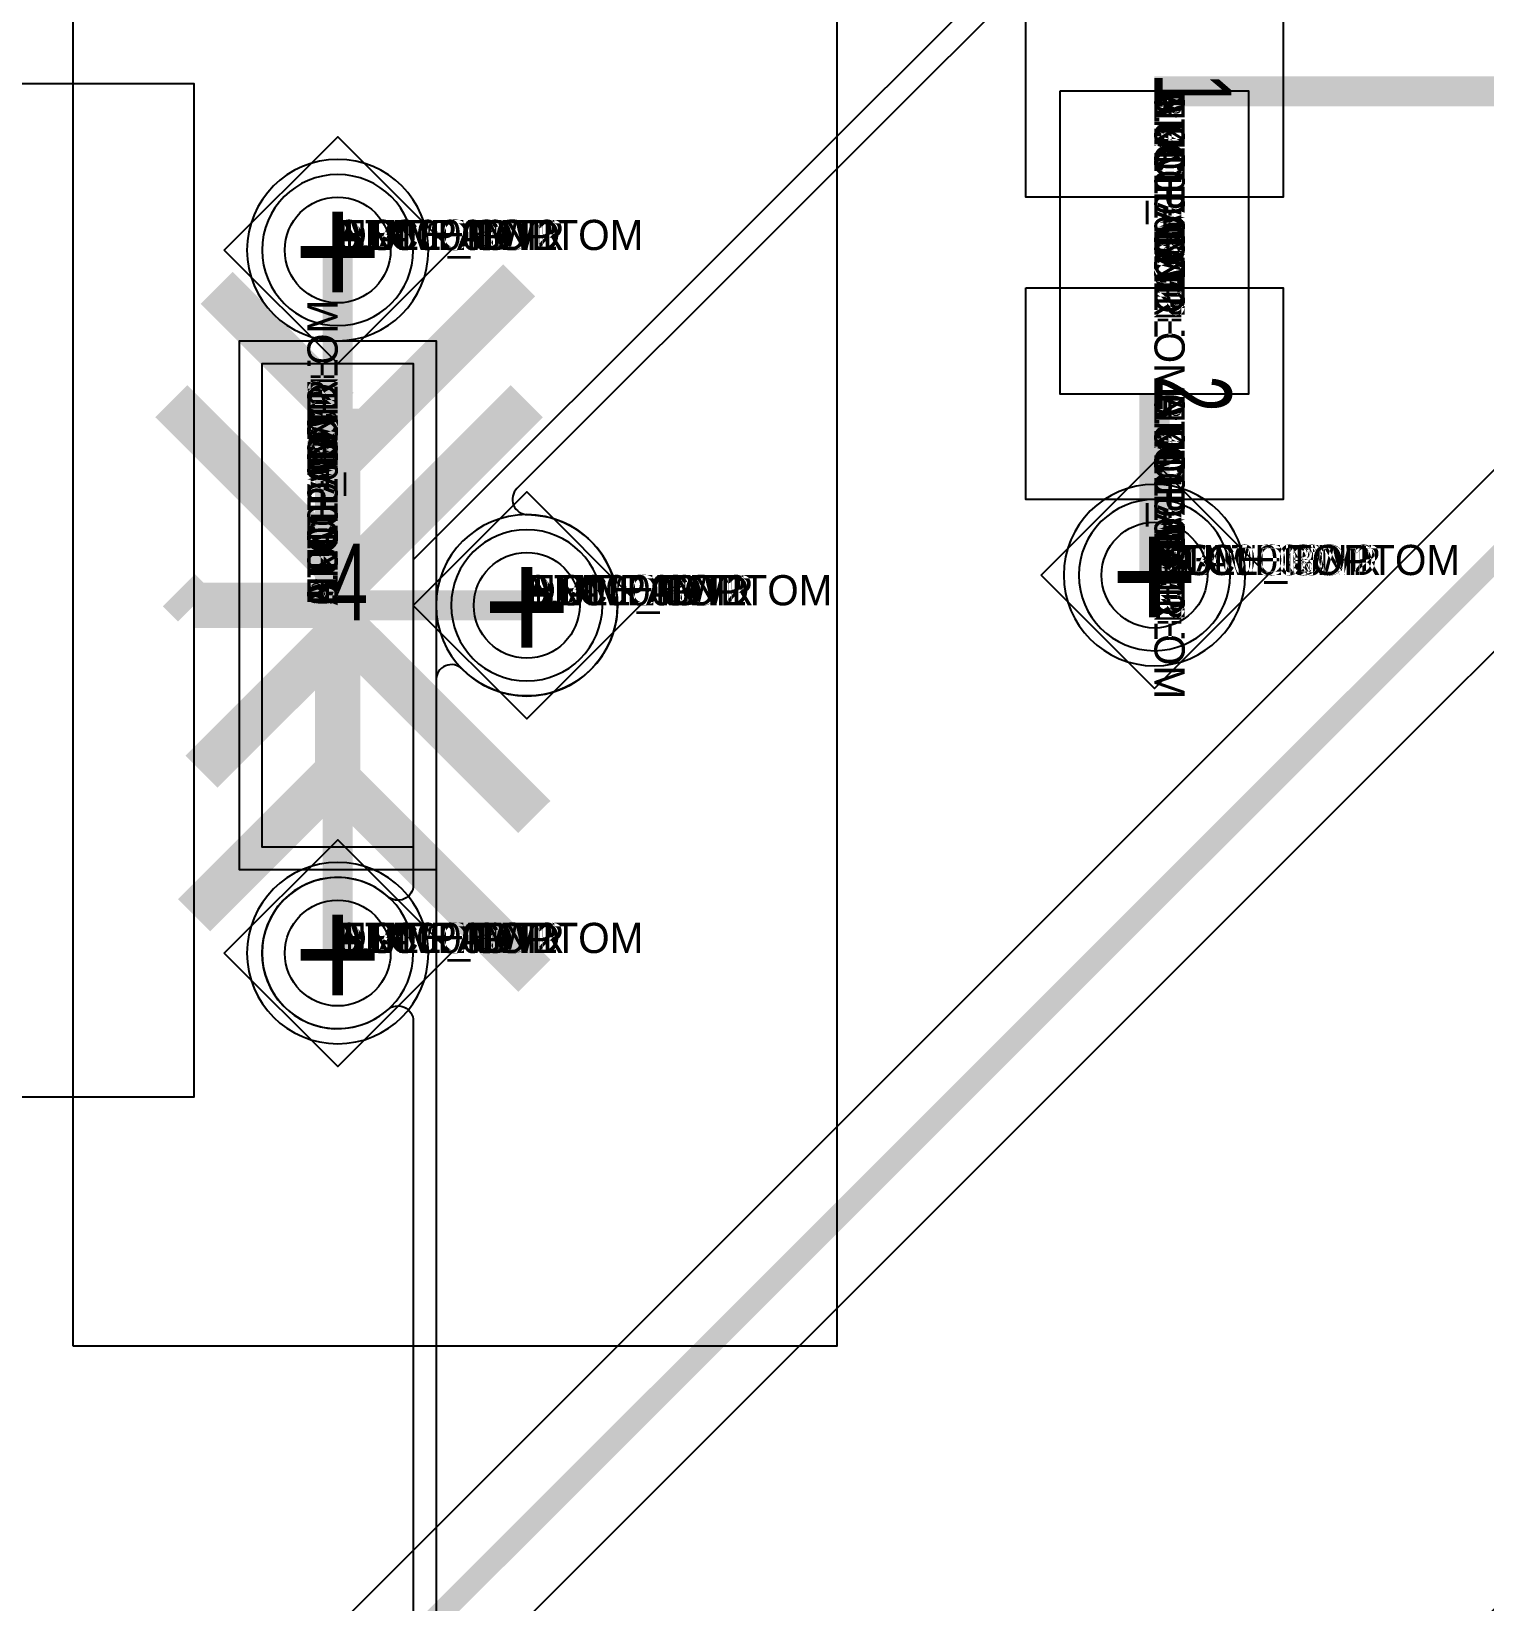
# Model space of a CAD drawing. Extents: x 0 to 323, y 0 to 320.
# Drawn here: x 171.82 to 181.43, y 63.61 to 74 of the extents above; entities that cross this region are included whole.
import ezdxf
from ezdxf.enums import TextEntityAlignment as Align

# ---------------------------------------------------------------- set-up
doc = ezdxf.new("R2010")
doc.units = 0
doc.header["$MEASUREMENT"] = 0
doc.layers.get('0').update_dxf_attribs({"linetype": 'CONTINUOUS'})
for name, color, linetype in [('CDN_FIGURES', 7, 'CONTINUOUS'), ('ETCH_BOTTOM', 7, 'CONTINUOUS'), ('ETCH_GND', 3, 'CONTINUOUS'), ('ETCH_INT1', 4, 'CONTINUOUS'), ('ETCH_INT2', 5, 'CONTINUOUS'), ('ETCH_PWR', 6, 'CONTINUOUS'), ('ETCH_TOP', 2, 'CONTINUOUS'), ('MANUFACTURING_NCLEGEND-1-6', 8, 'CONTINUOUS'), ('PACKAGE_GEOMETRY_ASSEMBLY_TOP', 11, 'CONTINUOUS'), ('PACKAGE_GEOMETRY_PIN_NUMBER', 9, 'CONTINUOUS')]:
    doc.layers.add(name, color=color, linetype=linetype)

# ---------------------------------------------------------------- blocks, each defined once
blk = doc.blocks.new('PAD_INFO')
for tag in ['SHAPE_TYPE', 'PAD_HEIGHT', 'PAD_LAYER', 'PAD_TYPE', 'PAD_WIDTH']:
    blk.add_attdef(tag, (0, 0), '', height=0.2)
at = {"flags": 2}
blk.add_attdef('CDN_TYPE', (0, 0), '', height=0.2, dxfattribs=at)
blk = doc.blocks.new('DRILL_INFO')
at = {"flags": 2}
blk.add_attdef('CDN_TYPE', (0, 0), '', height=0.2, dxfattribs=at)
for tag in ['FSHAPE', 'FCHAR', 'DRILL_HEIGHT', 'DIAMETER', 'PLATED', 'DRILL_WIDTH']:
    blk.add_attdef(tag, (0, 0), '', height=0.2)
blk = doc.blocks.new('VIA0700X0300')
at = {"layer": 'ETCH_BOTTOM'}
blk.add_circle((0, 0), 0.35, dxfattribs=at)
at = {"layer": 'ETCH_GND'}
blk.add_circle((0, 0), 0.35, dxfattribs=at)
at = {"layer": 'ETCH_INT1'}
blk.add_circle((0, 0), 0.35, dxfattribs=at)
at = {"layer": 'ETCH_INT2'}
blk.add_circle((0, 0), 0.35, dxfattribs=at)
at = {"layer": 'ETCH_PWR'}
blk.add_circle((0, 0), 0.35, dxfattribs=at)
at = {"layer": 'ETCH_TOP'}
blk.add_circle((0, 0), 0.35, dxfattribs=at)
ref = blk.add_blockref('PAD_INFO', (0, 0))
ref.add_attrib('PAD_LAYER', 'ETCH_TOP', (0, 0), dxfattribs={"height": 0.2})
ref.add_attrib('SHAPE_TYPE', 'NULL', (0, 0), dxfattribs={"height": 0.2})
ref.add_attrib('PAD_TYPE', 'ANTIPAD', (0, 0), dxfattribs={"height": 0.2})
ref.add_attrib('PAD_WIDTH', '0.000000', (0, 0), dxfattribs={"height": 0.2})
ref.add_attrib('PAD_HEIGHT', '0.000000', (0, 0), dxfattribs={"height": 0.2})
ref = blk.add_blockref('PAD_INFO', (0, 0))
ref.add_attrib('PAD_LAYER', 'ETCH_GND', (0, 0), dxfattribs={"height": 0.2})
ref.add_attrib('SHAPE_TYPE', 'NULL', (0, 0), dxfattribs={"height": 0.2})
ref.add_attrib('PAD_TYPE', 'ANTIPAD', (0, 0), dxfattribs={"height": 0.2})
ref.add_attrib('PAD_WIDTH', '0.000000', (0, 0), dxfattribs={"height": 0.2})
ref.add_attrib('PAD_HEIGHT', '0.000000', (0, 0), dxfattribs={"height": 0.2})
ref = blk.add_blockref('PAD_INFO', (0, 0))
ref.add_attrib('PAD_LAYER', 'ETCH_INT1', (0, 0), dxfattribs={"height": 0.2})
ref.add_attrib('SHAPE_TYPE', 'NULL', (0, 0), dxfattribs={"height": 0.2})
ref.add_attrib('PAD_TYPE', 'ANTIPAD', (0, 0), dxfattribs={"height": 0.2})
ref.add_attrib('PAD_WIDTH', '0.000000', (0, 0), dxfattribs={"height": 0.2})
ref.add_attrib('PAD_HEIGHT', '0.000000', (0, 0), dxfattribs={"height": 0.2})
ref = blk.add_blockref('PAD_INFO', (0, 0))
ref.add_attrib('PAD_LAYER', 'ETCH_INT2', (0, 0), dxfattribs={"height": 0.2})
ref.add_attrib('SHAPE_TYPE', 'NULL', (0, 0), dxfattribs={"height": 0.2})
ref.add_attrib('PAD_TYPE', 'ANTIPAD', (0, 0), dxfattribs={"height": 0.2})
ref.add_attrib('PAD_WIDTH', '0.000000', (0, 0), dxfattribs={"height": 0.2})
ref.add_attrib('PAD_HEIGHT', '0.000000', (0, 0), dxfattribs={"height": 0.2})
ref = blk.add_blockref('PAD_INFO', (0, 0))
ref.add_attrib('PAD_LAYER', 'ETCH_PWR', (0, 0), dxfattribs={"height": 0.2})
ref.add_attrib('SHAPE_TYPE', 'NULL', (0, 0), dxfattribs={"height": 0.2})
ref.add_attrib('PAD_TYPE', 'ANTIPAD', (0, 0), dxfattribs={"height": 0.2})
ref.add_attrib('PAD_WIDTH', '0.000000', (0, 0), dxfattribs={"height": 0.2})
ref.add_attrib('PAD_HEIGHT', '0.000000', (0, 0), dxfattribs={"height": 0.2})
ref = blk.add_blockref('PAD_INFO', (0, 0))
ref.add_attrib('PAD_LAYER', 'ETCH_BOTTOM', (0, 0), dxfattribs={"height": 0.2})
ref.add_attrib('SHAPE_TYPE', 'NULL', (0, 0), dxfattribs={"height": 0.2})
ref.add_attrib('PAD_TYPE', 'ANTIPAD', (0, 0), dxfattribs={"height": 0.2})
ref.add_attrib('PAD_WIDTH', '0.000000', (0, 0), dxfattribs={"height": 0.2})
ref.add_attrib('PAD_HEIGHT', '0.000000', (0, 0), dxfattribs={"height": 0.2})
ref = blk.add_blockref('PAD_INFO', (0, 0))
ref.add_attrib('PAD_LAYER', 'ETCH_TOP', (0, 0), dxfattribs={"height": 0.2})
ref.add_attrib('SHAPE_TYPE', 'NULL', (0, 0), dxfattribs={"height": 0.2})
ref.add_attrib('PAD_TYPE', 'THERMAL', (0, 0), dxfattribs={"height": 0.2})
ref.add_attrib('PAD_WIDTH', '0.000000', (0, 0), dxfattribs={"height": 0.2})
ref.add_attrib('PAD_HEIGHT', '0.000000', (0, 0), dxfattribs={"height": 0.2})
ref = blk.add_blockref('PAD_INFO', (0, 0))
ref.add_attrib('PAD_LAYER', 'ETCH_GND', (0, 0), dxfattribs={"height": 0.2})
ref.add_attrib('SHAPE_TYPE', 'NULL', (0, 0), dxfattribs={"height": 0.2})
ref.add_attrib('PAD_TYPE', 'THERMAL', (0, 0), dxfattribs={"height": 0.2})
ref.add_attrib('PAD_WIDTH', '0.000000', (0, 0), dxfattribs={"height": 0.2})
ref.add_attrib('PAD_HEIGHT', '0.000000', (0, 0), dxfattribs={"height": 0.2})
ref = blk.add_blockref('PAD_INFO', (0, 0))
ref.add_attrib('PAD_LAYER', 'ETCH_INT1', (0, 0), dxfattribs={"height": 0.2})
ref.add_attrib('SHAPE_TYPE', 'NULL', (0, 0), dxfattribs={"height": 0.2})
ref.add_attrib('PAD_TYPE', 'THERMAL', (0, 0), dxfattribs={"height": 0.2})
ref.add_attrib('PAD_WIDTH', '0.000000', (0, 0), dxfattribs={"height": 0.2})
ref.add_attrib('PAD_HEIGHT', '0.000000', (0, 0), dxfattribs={"height": 0.2})
ref = blk.add_blockref('PAD_INFO', (0, 0))
ref.add_attrib('PAD_LAYER', 'ETCH_INT2', (0, 0), dxfattribs={"height": 0.2})
ref.add_attrib('SHAPE_TYPE', 'NULL', (0, 0), dxfattribs={"height": 0.2})
ref.add_attrib('PAD_TYPE', 'THERMAL', (0, 0), dxfattribs={"height": 0.2})
ref.add_attrib('PAD_WIDTH', '0.000000', (0, 0), dxfattribs={"height": 0.2})
ref.add_attrib('PAD_HEIGHT', '0.000000', (0, 0), dxfattribs={"height": 0.2})
ref = blk.add_blockref('PAD_INFO', (0, 0))
ref.add_attrib('PAD_LAYER', 'ETCH_PWR', (0, 0), dxfattribs={"height": 0.2})
ref.add_attrib('SHAPE_TYPE', 'NULL', (0, 0), dxfattribs={"height": 0.2})
ref.add_attrib('PAD_TYPE', 'THERMAL', (0, 0), dxfattribs={"height": 0.2})
ref.add_attrib('PAD_WIDTH', '0.000000', (0, 0), dxfattribs={"height": 0.2})
ref.add_attrib('PAD_HEIGHT', '0.000000', (0, 0), dxfattribs={"height": 0.2})
ref = blk.add_blockref('PAD_INFO', (0, 0))
ref.add_attrib('PAD_LAYER', 'ETCH_BOTTOM', (0, 0), dxfattribs={"height": 0.2})
ref.add_attrib('SHAPE_TYPE', 'NULL', (0, 0), dxfattribs={"height": 0.2})
ref.add_attrib('PAD_TYPE', 'THERMAL', (0, 0), dxfattribs={"height": 0.2})
ref.add_attrib('PAD_WIDTH', '0.000000', (0, 0), dxfattribs={"height": 0.2})
ref.add_attrib('PAD_HEIGHT', '0.000000', (0, 0), dxfattribs={"height": 0.2})
ref = blk.add_blockref('PAD_INFO', (0, 0))
ref.add_attrib('PAD_LAYER', 'ETCH_TOP', (0, 0), dxfattribs={"height": 0.2})
ref.add_attrib('SHAPE_TYPE', 'CIRCLE', (0, 0), dxfattribs={"height": 0.2})
ref.add_attrib('PAD_TYPE', 'REGULAR', (0, 0), dxfattribs={"height": 0.2})
ref.add_attrib('PAD_WIDTH', '0.700000', (0, 0), dxfattribs={"height": 0.2})
ref.add_attrib('PAD_HEIGHT', '0.700000', (0, 0), dxfattribs={"height": 0.2})
ref = blk.add_blockref('PAD_INFO', (0, 0))
ref.add_attrib('PAD_LAYER', 'ETCH_GND', (0, 0), dxfattribs={"height": 0.2})
ref.add_attrib('SHAPE_TYPE', 'CIRCLE', (0, 0), dxfattribs={"height": 0.2})
ref.add_attrib('PAD_TYPE', 'REGULAR', (0, 0), dxfattribs={"height": 0.2})
ref.add_attrib('PAD_WIDTH', '0.700000', (0, 0), dxfattribs={"height": 0.2})
ref.add_attrib('PAD_HEIGHT', '0.700000', (0, 0), dxfattribs={"height": 0.2})
ref = blk.add_blockref('PAD_INFO', (0, 0))
ref.add_attrib('PAD_LAYER', 'ETCH_INT1', (0, 0), dxfattribs={"height": 0.2})
ref.add_attrib('SHAPE_TYPE', 'CIRCLE', (0, 0), dxfattribs={"height": 0.2})
ref.add_attrib('PAD_TYPE', 'REGULAR', (0, 0), dxfattribs={"height": 0.2})
ref.add_attrib('PAD_WIDTH', '0.700000', (0, 0), dxfattribs={"height": 0.2})
ref.add_attrib('PAD_HEIGHT', '0.700000', (0, 0), dxfattribs={"height": 0.2})
ref = blk.add_blockref('PAD_INFO', (0, 0))
ref.add_attrib('PAD_LAYER', 'ETCH_INT2', (0, 0), dxfattribs={"height": 0.2})
ref.add_attrib('SHAPE_TYPE', 'CIRCLE', (0, 0), dxfattribs={"height": 0.2})
ref.add_attrib('PAD_TYPE', 'REGULAR', (0, 0), dxfattribs={"height": 0.2})
ref.add_attrib('PAD_WIDTH', '0.700000', (0, 0), dxfattribs={"height": 0.2})
ref.add_attrib('PAD_HEIGHT', '0.700000', (0, 0), dxfattribs={"height": 0.2})
ref = blk.add_blockref('PAD_INFO', (0, 0))
ref.add_attrib('PAD_LAYER', 'ETCH_PWR', (0, 0), dxfattribs={"height": 0.2})
ref.add_attrib('SHAPE_TYPE', 'CIRCLE', (0, 0), dxfattribs={"height": 0.2})
ref.add_attrib('PAD_TYPE', 'REGULAR', (0, 0), dxfattribs={"height": 0.2})
ref.add_attrib('PAD_WIDTH', '0.700000', (0, 0), dxfattribs={"height": 0.2})
ref.add_attrib('PAD_HEIGHT', '0.700000', (0, 0), dxfattribs={"height": 0.2})
ref = blk.add_blockref('PAD_INFO', (0, 0))
ref.add_attrib('PAD_LAYER', 'ETCH_BOTTOM', (0, 0), dxfattribs={"height": 0.2})
ref.add_attrib('SHAPE_TYPE', 'CIRCLE', (0, 0), dxfattribs={"height": 0.2})
ref.add_attrib('PAD_TYPE', 'REGULAR', (0, 0), dxfattribs={"height": 0.2})
ref.add_attrib('PAD_WIDTH', '0.700000', (0, 0), dxfattribs={"height": 0.2})
ref.add_attrib('PAD_HEIGHT', '0.700000', (0, 0), dxfattribs={"height": 0.2})
ref = blk.add_blockref('DRILL_INFO', (0, 0))
ref.add_attrib('DIAMETER', '0.300000', (0, 0), dxfattribs={"height": 0.2})
ref.add_attrib('PLATED', 'PLATED', (0, 0), dxfattribs={"height": 0.2})
ref.add_attrib('FSHAPE', 'DIAMOND', (0, 0), dxfattribs={"height": 0.2})
ref.add_attrib('FCHAR', '+', (0, 0), dxfattribs={"height": 0.2})
ref.add_attrib('DRILL_WIDTH', '1.500000', (0, 0), dxfattribs={"height": 0.2})
ref.add_attrib('DRILL_HEIGHT', '1.500000', (0, 0), dxfattribs={"height": 0.2})
for tag in ['CDN_TYPE', 'PIN']:
    blk.add_attdef(tag, (0, 0), '', height=0.2)
at = {"flags": 2}
for tag in ['PSTKNAME', 'BBV']:
    blk.add_attdef(tag, (0, 0), '', height=0.2, dxfattribs=at)
blk = doc.blocks.new('FIGURE_DIAMOND')
at = {"layer": 'CDN_FIGURES'}
blk.add_lwpolyline([(-0.5, 0), (0, 0.5), (0.5, 0), (0, -0.5)], close=True, dxfattribs=at)
blk = doc.blocks.new('RC3200X1000TS')
at = {"layer": 'ETCH_TOP'}
blk.add_lwpolyline([(-1.6, -0.5), (-1.6, 0.5), (1.6, 0.5), (1.6, -0.5)], close=True, dxfattribs=at)
ref = blk.add_blockref('PAD_INFO', (0, 0))
ref.add_attrib('PAD_LAYER', 'ETCH_TOP', (0, 0), dxfattribs={"height": 0.2})
ref.add_attrib('SHAPE_TYPE', 'NULL', (0, 0), dxfattribs={"height": 0.2})
ref.add_attrib('PAD_TYPE', 'ANTIPAD', (0, 0), dxfattribs={"height": 0.2})
ref.add_attrib('PAD_WIDTH', '0.000000', (0, 0), dxfattribs={"height": 0.2})
ref.add_attrib('PAD_HEIGHT', '0.000000', (0, 0), dxfattribs={"height": 0.2})
ref = blk.add_blockref('PAD_INFO', (0, 0))
ref.add_attrib('PAD_LAYER', 'ETCH_GND', (0, 0), dxfattribs={"height": 0.2})
ref.add_attrib('SHAPE_TYPE', 'NULL', (0, 0), dxfattribs={"height": 0.2})
ref.add_attrib('PAD_TYPE', 'ANTIPAD', (0, 0), dxfattribs={"height": 0.2})
ref.add_attrib('PAD_WIDTH', '0.000000', (0, 0), dxfattribs={"height": 0.2})
ref.add_attrib('PAD_HEIGHT', '0.000000', (0, 0), dxfattribs={"height": 0.2})
ref = blk.add_blockref('PAD_INFO', (0, 0))
ref.add_attrib('PAD_LAYER', 'ETCH_INT1', (0, 0), dxfattribs={"height": 0.2})
ref.add_attrib('SHAPE_TYPE', 'NULL', (0, 0), dxfattribs={"height": 0.2})
ref.add_attrib('PAD_TYPE', 'ANTIPAD', (0, 0), dxfattribs={"height": 0.2})
ref.add_attrib('PAD_WIDTH', '0.000000', (0, 0), dxfattribs={"height": 0.2})
ref.add_attrib('PAD_HEIGHT', '0.000000', (0, 0), dxfattribs={"height": 0.2})
ref = blk.add_blockref('PAD_INFO', (0, 0))
ref.add_attrib('PAD_LAYER', 'ETCH_INT2', (0, 0), dxfattribs={"height": 0.2})
ref.add_attrib('SHAPE_TYPE', 'NULL', (0, 0), dxfattribs={"height": 0.2})
ref.add_attrib('PAD_TYPE', 'ANTIPAD', (0, 0), dxfattribs={"height": 0.2})
ref.add_attrib('PAD_WIDTH', '0.000000', (0, 0), dxfattribs={"height": 0.2})
ref.add_attrib('PAD_HEIGHT', '0.000000', (0, 0), dxfattribs={"height": 0.2})
ref = blk.add_blockref('PAD_INFO', (0, 0))
ref.add_attrib('PAD_LAYER', 'ETCH_PWR', (0, 0), dxfattribs={"height": 0.2})
ref.add_attrib('SHAPE_TYPE', 'NULL', (0, 0), dxfattribs={"height": 0.2})
ref.add_attrib('PAD_TYPE', 'ANTIPAD', (0, 0), dxfattribs={"height": 0.2})
ref.add_attrib('PAD_WIDTH', '0.000000', (0, 0), dxfattribs={"height": 0.2})
ref.add_attrib('PAD_HEIGHT', '0.000000', (0, 0), dxfattribs={"height": 0.2})
ref = blk.add_blockref('PAD_INFO', (0, 0))
ref.add_attrib('PAD_LAYER', 'ETCH_BOTTOM', (0, 0), dxfattribs={"height": 0.2})
ref.add_attrib('SHAPE_TYPE', 'NULL', (0, 0), dxfattribs={"height": 0.2})
ref.add_attrib('PAD_TYPE', 'ANTIPAD', (0, 0), dxfattribs={"height": 0.2})
ref.add_attrib('PAD_WIDTH', '0.000000', (0, 0), dxfattribs={"height": 0.2})
ref.add_attrib('PAD_HEIGHT', '0.000000', (0, 0), dxfattribs={"height": 0.2})
ref = blk.add_blockref('PAD_INFO', (0, 0))
ref.add_attrib('PAD_LAYER', 'ETCH_TOP', (0, 0), dxfattribs={"height": 0.2})
ref.add_attrib('SHAPE_TYPE', 'NULL', (0, 0), dxfattribs={"height": 0.2})
ref.add_attrib('PAD_TYPE', 'THERMAL', (0, 0), dxfattribs={"height": 0.2})
ref.add_attrib('PAD_WIDTH', '0.000000', (0, 0), dxfattribs={"height": 0.2})
ref.add_attrib('PAD_HEIGHT', '0.000000', (0, 0), dxfattribs={"height": 0.2})
ref = blk.add_blockref('PAD_INFO', (0, 0))
ref.add_attrib('PAD_LAYER', 'ETCH_GND', (0, 0), dxfattribs={"height": 0.2})
ref.add_attrib('SHAPE_TYPE', 'NULL', (0, 0), dxfattribs={"height": 0.2})
ref.add_attrib('PAD_TYPE', 'THERMAL', (0, 0), dxfattribs={"height": 0.2})
ref.add_attrib('PAD_WIDTH', '0.000000', (0, 0), dxfattribs={"height": 0.2})
ref.add_attrib('PAD_HEIGHT', '0.000000', (0, 0), dxfattribs={"height": 0.2})
ref = blk.add_blockref('PAD_INFO', (0, 0))
ref.add_attrib('PAD_LAYER', 'ETCH_INT1', (0, 0), dxfattribs={"height": 0.2})
ref.add_attrib('SHAPE_TYPE', 'NULL', (0, 0), dxfattribs={"height": 0.2})
ref.add_attrib('PAD_TYPE', 'THERMAL', (0, 0), dxfattribs={"height": 0.2})
ref.add_attrib('PAD_WIDTH', '0.000000', (0, 0), dxfattribs={"height": 0.2})
ref.add_attrib('PAD_HEIGHT', '0.000000', (0, 0), dxfattribs={"height": 0.2})
ref = blk.add_blockref('PAD_INFO', (0, 0))
ref.add_attrib('PAD_LAYER', 'ETCH_INT2', (0, 0), dxfattribs={"height": 0.2})
ref.add_attrib('SHAPE_TYPE', 'NULL', (0, 0), dxfattribs={"height": 0.2})
ref.add_attrib('PAD_TYPE', 'THERMAL', (0, 0), dxfattribs={"height": 0.2})
ref.add_attrib('PAD_WIDTH', '0.000000', (0, 0), dxfattribs={"height": 0.2})
ref.add_attrib('PAD_HEIGHT', '0.000000', (0, 0), dxfattribs={"height": 0.2})
ref = blk.add_blockref('PAD_INFO', (0, 0))
ref.add_attrib('PAD_LAYER', 'ETCH_PWR', (0, 0), dxfattribs={"height": 0.2})
ref.add_attrib('SHAPE_TYPE', 'NULL', (0, 0), dxfattribs={"height": 0.2})
ref.add_attrib('PAD_TYPE', 'THERMAL', (0, 0), dxfattribs={"height": 0.2})
ref.add_attrib('PAD_WIDTH', '0.000000', (0, 0), dxfattribs={"height": 0.2})
ref.add_attrib('PAD_HEIGHT', '0.000000', (0, 0), dxfattribs={"height": 0.2})
ref = blk.add_blockref('PAD_INFO', (0, 0))
ref.add_attrib('PAD_LAYER', 'ETCH_BOTTOM', (0, 0), dxfattribs={"height": 0.2})
ref.add_attrib('SHAPE_TYPE', 'NULL', (0, 0), dxfattribs={"height": 0.2})
ref.add_attrib('PAD_TYPE', 'THERMAL', (0, 0), dxfattribs={"height": 0.2})
ref.add_attrib('PAD_WIDTH', '0.000000', (0, 0), dxfattribs={"height": 0.2})
ref.add_attrib('PAD_HEIGHT', '0.000000', (0, 0), dxfattribs={"height": 0.2})
ref = blk.add_blockref('PAD_INFO', (0, 0))
ref.add_attrib('PAD_LAYER', 'ETCH_TOP', (0, 0), dxfattribs={"height": 0.2})
ref.add_attrib('SHAPE_TYPE', 'RECTANGLE', (0, 0), dxfattribs={"height": 0.2})
ref.add_attrib('PAD_TYPE', 'REGULAR', (0, 0), dxfattribs={"height": 0.2})
ref.add_attrib('PAD_WIDTH', '3.200000', (0, 0), dxfattribs={"height": 0.2})
ref.add_attrib('PAD_HEIGHT', '1.000000', (0, 0), dxfattribs={"height": 0.2})
ref = blk.add_blockref('PAD_INFO', (0, 0))
ref.add_attrib('PAD_LAYER', 'ETCH_GND', (0, 0), dxfattribs={"height": 0.2})
ref.add_attrib('SHAPE_TYPE', 'NULL', (0, 0), dxfattribs={"height": 0.2})
ref.add_attrib('PAD_TYPE', 'REGULAR', (0, 0), dxfattribs={"height": 0.2})
ref.add_attrib('PAD_WIDTH', '0.000000', (0, 0), dxfattribs={"height": 0.2})
ref.add_attrib('PAD_HEIGHT', '0.000000', (0, 0), dxfattribs={"height": 0.2})
ref = blk.add_blockref('PAD_INFO', (0, 0))
ref.add_attrib('PAD_LAYER', 'ETCH_INT1', (0, 0), dxfattribs={"height": 0.2})
ref.add_attrib('SHAPE_TYPE', 'NULL', (0, 0), dxfattribs={"height": 0.2})
ref.add_attrib('PAD_TYPE', 'REGULAR', (0, 0), dxfattribs={"height": 0.2})
ref.add_attrib('PAD_WIDTH', '0.000000', (0, 0), dxfattribs={"height": 0.2})
ref.add_attrib('PAD_HEIGHT', '0.000000', (0, 0), dxfattribs={"height": 0.2})
ref = blk.add_blockref('PAD_INFO', (0, 0))
ref.add_attrib('PAD_LAYER', 'ETCH_INT2', (0, 0), dxfattribs={"height": 0.2})
ref.add_attrib('SHAPE_TYPE', 'NULL', (0, 0), dxfattribs={"height": 0.2})
ref.add_attrib('PAD_TYPE', 'REGULAR', (0, 0), dxfattribs={"height": 0.2})
ref.add_attrib('PAD_WIDTH', '0.000000', (0, 0), dxfattribs={"height": 0.2})
ref.add_attrib('PAD_HEIGHT', '0.000000', (0, 0), dxfattribs={"height": 0.2})
ref = blk.add_blockref('PAD_INFO', (0, 0))
ref.add_attrib('PAD_LAYER', 'ETCH_PWR', (0, 0), dxfattribs={"height": 0.2})
ref.add_attrib('SHAPE_TYPE', 'NULL', (0, 0), dxfattribs={"height": 0.2})
ref.add_attrib('PAD_TYPE', 'REGULAR', (0, 0), dxfattribs={"height": 0.2})
ref.add_attrib('PAD_WIDTH', '0.000000', (0, 0), dxfattribs={"height": 0.2})
ref.add_attrib('PAD_HEIGHT', '0.000000', (0, 0), dxfattribs={"height": 0.2})
ref = blk.add_blockref('PAD_INFO', (0, 0))
ref.add_attrib('PAD_LAYER', 'ETCH_BOTTOM', (0, 0), dxfattribs={"height": 0.2})
ref.add_attrib('SHAPE_TYPE', 'NULL', (0, 0), dxfattribs={"height": 0.2})
ref.add_attrib('PAD_TYPE', 'REGULAR', (0, 0), dxfattribs={"height": 0.2})
ref.add_attrib('PAD_WIDTH', '0.000000', (0, 0), dxfattribs={"height": 0.2})
ref.add_attrib('PAD_HEIGHT', '0.000000', (0, 0), dxfattribs={"height": 0.2})
ref = blk.add_blockref('DRILL_INFO', (0, 0))
ref.add_attrib('DIAMETER', '0.000000', (0, 0), dxfattribs={"height": 0.2})
ref.add_attrib('PLATED', 'PLATED', (0, 0), dxfattribs={"height": 0.2})
ref.add_attrib('FSHAPE', 'NULL', (0, 0), dxfattribs={"height": 0.2})
ref.add_attrib('DRILL_WIDTH', '0.000000', (0, 0), dxfattribs={"height": 0.2})
ref.add_attrib('DRILL_HEIGHT', '0.000000', (0, 0), dxfattribs={"height": 0.2})
for tag in ['CDN_TYPE', 'PIN']:
    blk.add_attdef(tag, (0, 0), '', height=0.2)
at = {"flags": 2}
for tag in ['PSTKNAME', 'BBV']:
    blk.add_attdef(tag, (0, 0), '', height=0.2, dxfattribs=at)
blk = doc.blocks.new('SOT223')
at = {"layer": 'PACKAGE_GEOMETRY_ASSEMBLY_TOP'}
blk.add_lwpolyline([(-1.85, -3.35), (1.85, -3.35), (1.85, 3.35), (-1.85, 3.35)], close=True, dxfattribs=at)
at = {"layer": 'ETCH_TOP'}
ref = blk.add_blockref('RC3200X1000TS', (2.8, -0.1), dxfattribs=dict(at, rotation=90))
ref.add_attrib('CDN_TYPE', 'PIN', (0, 0), dxfattribs={"height": 0.2})
ref.add_attrib('PIN', '4', (0, 0), dxfattribs={"height": 0.2})
at = {"flags": 2}
for tag in ['SYMBOL_TYPE', 'CDN_TYPE', 'REFDES']:
    blk.add_attdef(tag, (0, 0), '', height=0.2, dxfattribs=at)
blk = doc.blocks.new('RC1400X1700TS')
at = {"layer": 'ETCH_TOP'}
blk.add_lwpolyline([(-0.7, -0.85), (-0.7, 0.85), (0.7, 0.85), (0.7, -0.85)], close=True, dxfattribs=at)
ref = blk.add_blockref('PAD_INFO', (0, 0))
ref.add_attrib('PAD_LAYER', 'ETCH_TOP', (0, 0), dxfattribs={"height": 0.2})
ref.add_attrib('SHAPE_TYPE', 'NULL', (0, 0), dxfattribs={"height": 0.2})
ref.add_attrib('PAD_TYPE', 'ANTIPAD', (0, 0), dxfattribs={"height": 0.2})
ref.add_attrib('PAD_WIDTH', '0.000000', (0, 0), dxfattribs={"height": 0.2})
ref.add_attrib('PAD_HEIGHT', '0.000000', (0, 0), dxfattribs={"height": 0.2})
ref = blk.add_blockref('PAD_INFO', (0, 0))
ref.add_attrib('PAD_LAYER', 'ETCH_GND', (0, 0), dxfattribs={"height": 0.2})
ref.add_attrib('SHAPE_TYPE', 'NULL', (0, 0), dxfattribs={"height": 0.2})
ref.add_attrib('PAD_TYPE', 'ANTIPAD', (0, 0), dxfattribs={"height": 0.2})
ref.add_attrib('PAD_WIDTH', '0.000000', (0, 0), dxfattribs={"height": 0.2})
ref.add_attrib('PAD_HEIGHT', '0.000000', (0, 0), dxfattribs={"height": 0.2})
ref = blk.add_blockref('PAD_INFO', (0, 0))
ref.add_attrib('PAD_LAYER', 'ETCH_INT1', (0, 0), dxfattribs={"height": 0.2})
ref.add_attrib('SHAPE_TYPE', 'NULL', (0, 0), dxfattribs={"height": 0.2})
ref.add_attrib('PAD_TYPE', 'ANTIPAD', (0, 0), dxfattribs={"height": 0.2})
ref.add_attrib('PAD_WIDTH', '0.000000', (0, 0), dxfattribs={"height": 0.2})
ref.add_attrib('PAD_HEIGHT', '0.000000', (0, 0), dxfattribs={"height": 0.2})
ref = blk.add_blockref('PAD_INFO', (0, 0))
ref.add_attrib('PAD_LAYER', 'ETCH_INT2', (0, 0), dxfattribs={"height": 0.2})
ref.add_attrib('SHAPE_TYPE', 'NULL', (0, 0), dxfattribs={"height": 0.2})
ref.add_attrib('PAD_TYPE', 'ANTIPAD', (0, 0), dxfattribs={"height": 0.2})
ref.add_attrib('PAD_WIDTH', '0.000000', (0, 0), dxfattribs={"height": 0.2})
ref.add_attrib('PAD_HEIGHT', '0.000000', (0, 0), dxfattribs={"height": 0.2})
ref = blk.add_blockref('PAD_INFO', (0, 0))
ref.add_attrib('PAD_LAYER', 'ETCH_PWR', (0, 0), dxfattribs={"height": 0.2})
ref.add_attrib('SHAPE_TYPE', 'NULL', (0, 0), dxfattribs={"height": 0.2})
ref.add_attrib('PAD_TYPE', 'ANTIPAD', (0, 0), dxfattribs={"height": 0.2})
ref.add_attrib('PAD_WIDTH', '0.000000', (0, 0), dxfattribs={"height": 0.2})
ref.add_attrib('PAD_HEIGHT', '0.000000', (0, 0), dxfattribs={"height": 0.2})
ref = blk.add_blockref('PAD_INFO', (0, 0))
ref.add_attrib('PAD_LAYER', 'ETCH_BOTTOM', (0, 0), dxfattribs={"height": 0.2})
ref.add_attrib('SHAPE_TYPE', 'NULL', (0, 0), dxfattribs={"height": 0.2})
ref.add_attrib('PAD_TYPE', 'ANTIPAD', (0, 0), dxfattribs={"height": 0.2})
ref.add_attrib('PAD_WIDTH', '0.000000', (0, 0), dxfattribs={"height": 0.2})
ref.add_attrib('PAD_HEIGHT', '0.000000', (0, 0), dxfattribs={"height": 0.2})
ref = blk.add_blockref('PAD_INFO', (0, 0))
ref.add_attrib('PAD_LAYER', 'ETCH_TOP', (0, 0), dxfattribs={"height": 0.2})
ref.add_attrib('SHAPE_TYPE', 'NULL', (0, 0), dxfattribs={"height": 0.2})
ref.add_attrib('PAD_TYPE', 'THERMAL', (0, 0), dxfattribs={"height": 0.2})
ref.add_attrib('PAD_WIDTH', '0.000000', (0, 0), dxfattribs={"height": 0.2})
ref.add_attrib('PAD_HEIGHT', '0.000000', (0, 0), dxfattribs={"height": 0.2})
ref = blk.add_blockref('PAD_INFO', (0, 0))
ref.add_attrib('PAD_LAYER', 'ETCH_GND', (0, 0), dxfattribs={"height": 0.2})
ref.add_attrib('SHAPE_TYPE', 'NULL', (0, 0), dxfattribs={"height": 0.2})
ref.add_attrib('PAD_TYPE', 'THERMAL', (0, 0), dxfattribs={"height": 0.2})
ref.add_attrib('PAD_WIDTH', '0.000000', (0, 0), dxfattribs={"height": 0.2})
ref.add_attrib('PAD_HEIGHT', '0.000000', (0, 0), dxfattribs={"height": 0.2})
ref = blk.add_blockref('PAD_INFO', (0, 0))
ref.add_attrib('PAD_LAYER', 'ETCH_INT1', (0, 0), dxfattribs={"height": 0.2})
ref.add_attrib('SHAPE_TYPE', 'NULL', (0, 0), dxfattribs={"height": 0.2})
ref.add_attrib('PAD_TYPE', 'THERMAL', (0, 0), dxfattribs={"height": 0.2})
ref.add_attrib('PAD_WIDTH', '0.000000', (0, 0), dxfattribs={"height": 0.2})
ref.add_attrib('PAD_HEIGHT', '0.000000', (0, 0), dxfattribs={"height": 0.2})
ref = blk.add_blockref('PAD_INFO', (0, 0))
ref.add_attrib('PAD_LAYER', 'ETCH_INT2', (0, 0), dxfattribs={"height": 0.2})
ref.add_attrib('SHAPE_TYPE', 'NULL', (0, 0), dxfattribs={"height": 0.2})
ref.add_attrib('PAD_TYPE', 'THERMAL', (0, 0), dxfattribs={"height": 0.2})
ref.add_attrib('PAD_WIDTH', '0.000000', (0, 0), dxfattribs={"height": 0.2})
ref.add_attrib('PAD_HEIGHT', '0.000000', (0, 0), dxfattribs={"height": 0.2})
ref = blk.add_blockref('PAD_INFO', (0, 0))
ref.add_attrib('PAD_LAYER', 'ETCH_PWR', (0, 0), dxfattribs={"height": 0.2})
ref.add_attrib('SHAPE_TYPE', 'NULL', (0, 0), dxfattribs={"height": 0.2})
ref.add_attrib('PAD_TYPE', 'THERMAL', (0, 0), dxfattribs={"height": 0.2})
ref.add_attrib('PAD_WIDTH', '0.000000', (0, 0), dxfattribs={"height": 0.2})
ref.add_attrib('PAD_HEIGHT', '0.000000', (0, 0), dxfattribs={"height": 0.2})
ref = blk.add_blockref('PAD_INFO', (0, 0))
ref.add_attrib('PAD_LAYER', 'ETCH_BOTTOM', (0, 0), dxfattribs={"height": 0.2})
ref.add_attrib('SHAPE_TYPE', 'NULL', (0, 0), dxfattribs={"height": 0.2})
ref.add_attrib('PAD_TYPE', 'THERMAL', (0, 0), dxfattribs={"height": 0.2})
ref.add_attrib('PAD_WIDTH', '0.000000', (0, 0), dxfattribs={"height": 0.2})
ref.add_attrib('PAD_HEIGHT', '0.000000', (0, 0), dxfattribs={"height": 0.2})
ref = blk.add_blockref('PAD_INFO', (0, 0))
ref.add_attrib('PAD_LAYER', 'ETCH_GND', (0, 0), dxfattribs={"height": 0.2})
ref.add_attrib('SHAPE_TYPE', 'NULL', (0, 0), dxfattribs={"height": 0.2})
ref.add_attrib('PAD_TYPE', 'REGULAR', (0, 0), dxfattribs={"height": 0.2})
ref.add_attrib('PAD_WIDTH', '0.000000', (0, 0), dxfattribs={"height": 0.2})
ref.add_attrib('PAD_HEIGHT', '0.000000', (0, 0), dxfattribs={"height": 0.2})
ref = blk.add_blockref('PAD_INFO', (0, 0))
ref.add_attrib('PAD_LAYER', 'ETCH_INT1', (0, 0), dxfattribs={"height": 0.2})
ref.add_attrib('SHAPE_TYPE', 'NULL', (0, 0), dxfattribs={"height": 0.2})
ref.add_attrib('PAD_TYPE', 'REGULAR', (0, 0), dxfattribs={"height": 0.2})
ref.add_attrib('PAD_WIDTH', '0.000000', (0, 0), dxfattribs={"height": 0.2})
ref.add_attrib('PAD_HEIGHT', '0.000000', (0, 0), dxfattribs={"height": 0.2})
ref = blk.add_blockref('PAD_INFO', (0, 0))
ref.add_attrib('PAD_LAYER', 'ETCH_INT2', (0, 0), dxfattribs={"height": 0.2})
ref.add_attrib('SHAPE_TYPE', 'NULL', (0, 0), dxfattribs={"height": 0.2})
ref.add_attrib('PAD_TYPE', 'REGULAR', (0, 0), dxfattribs={"height": 0.2})
ref.add_attrib('PAD_WIDTH', '0.000000', (0, 0), dxfattribs={"height": 0.2})
ref.add_attrib('PAD_HEIGHT', '0.000000', (0, 0), dxfattribs={"height": 0.2})
ref = blk.add_blockref('PAD_INFO', (0, 0))
ref.add_attrib('PAD_LAYER', 'ETCH_PWR', (0, 0), dxfattribs={"height": 0.2})
ref.add_attrib('SHAPE_TYPE', 'NULL', (0, 0), dxfattribs={"height": 0.2})
ref.add_attrib('PAD_TYPE', 'REGULAR', (0, 0), dxfattribs={"height": 0.2})
ref.add_attrib('PAD_WIDTH', '0.000000', (0, 0), dxfattribs={"height": 0.2})
ref.add_attrib('PAD_HEIGHT', '0.000000', (0, 0), dxfattribs={"height": 0.2})
ref = blk.add_blockref('PAD_INFO', (0, 0))
ref.add_attrib('PAD_LAYER', 'ETCH_BOTTOM', (0, 0), dxfattribs={"height": 0.2})
ref.add_attrib('SHAPE_TYPE', 'NULL', (0, 0), dxfattribs={"height": 0.2})
ref.add_attrib('PAD_TYPE', 'REGULAR', (0, 0), dxfattribs={"height": 0.2})
ref.add_attrib('PAD_WIDTH', '0.000000', (0, 0), dxfattribs={"height": 0.2})
ref.add_attrib('PAD_HEIGHT', '0.000000', (0, 0), dxfattribs={"height": 0.2})
ref = blk.add_blockref('DRILL_INFO', (0, 0))
ref.add_attrib('DIAMETER', '0.000000', (0, 0), dxfattribs={"height": 0.2})
ref.add_attrib('PLATED', 'PLATED', (0, 0), dxfattribs={"height": 0.2})
ref.add_attrib('FSHAPE', 'NULL', (0, 0), dxfattribs={"height": 0.2})
ref.add_attrib('DRILL_WIDTH', '0.000000', (0, 0), dxfattribs={"height": 0.2})
ref.add_attrib('DRILL_HEIGHT', '0.000000', (0, 0), dxfattribs={"height": 0.2})
ref = blk.add_blockref('PAD_INFO', (0, 0))
ref.add_attrib('PAD_LAYER', 'ETCH_TOP', (0, 0), dxfattribs={"height": 0.2})
ref.add_attrib('SHAPE_TYPE', 'RECTANGLE', (0, 0), dxfattribs={"height": 0.2})
ref.add_attrib('PAD_TYPE', 'REGULAR', (0, 0), dxfattribs={"height": 0.2})
ref.add_attrib('PAD_WIDTH', '1.400000', (0, 0), dxfattribs={"height": 0.2})
ref.add_attrib('PAD_HEIGHT', '1.700000', (0, 0), dxfattribs={"height": 0.2})
for tag in ['CDN_TYPE', 'PIN']:
    blk.add_attdef(tag, (0, 0), '', height=0.2)
at = {"flags": 2}
for tag in ['PSTKNAME', 'BBV']:
    blk.add_attdef(tag, (0, 0), '', height=0.2, dxfattribs=at)
blk = doc.blocks.new('F91')
at = {"layer": 'PACKAGE_GEOMETRY_ASSEMBLY_TOP'}
blk.add_lwpolyline([(0, -0.625), (2, -0.625), (2, 0.625), (0, 0.625)], close=True, dxfattribs=at)
at = {"layer": 'ETCH_TOP'}
ref = blk.add_blockref('RC1400X1700TS', (0, 0), dxfattribs=at)
ref.add_attrib('CDN_TYPE', 'PIN', (0, 0), dxfattribs={"height": 0.2})
ref.add_attrib('PIN', '1', (0, 0), dxfattribs={"height": 0.2})
ref = blk.add_blockref('RC1400X1700TS', (2, 0), dxfattribs=at)
ref.add_attrib('CDN_TYPE', 'PIN', (0, 0), dxfattribs={"height": 0.2})
ref.add_attrib('PIN', '2', (0, 0), dxfattribs={"height": 0.2})
at = {"flags": 2}
for tag in ['SYMBOL_TYPE', 'CDN_TYPE', 'REFDES']:
    blk.add_attdef(tag, (0, 0), '', height=0.2, dxfattribs=at)

msp = doc.modelspace()

# ---------------------------------------------------------------- linework, layer by layer
at = {"layer": 'ETCH_BOTTOM'}
for points in [[(173.85, 73.15, 1), (173.85, 71.95, 1)], [(179.25, 71, 1), (179.25, 69.8, 1)], [(175.1, 70.8, 1), (175.1, 69.6, 1)], [(173.85, 68.5, 1), (173.85, 67.3, 1)]]:
    msp.add_lwpolyline(points, format="xyb", close=True, dxfattribs=at)
at = {"layer": 'ETCH_GND'}
for points in [[(174.35, 72.55, 1), (173.35, 72.55, 1)], [(179.75, 70.4, 1), (178.75, 70.4, 1)], [(175.6, 70.2, 1), (174.6, 70.2, 1)], [(174.35, 67.9, 1), (173.35, 67.9, 1)]]:
    msp.add_lwpolyline(points, format="xyb", close=True, dxfattribs=at)
at = {"layer": 'ETCH_INT1'}
for points in [[(180.6, 76.75), (174.35, 70.5), (174.35, 68.35, -0.646208), (174.181, 68.275, 2.22023), (174.181, 67.525, -0.646208), (174.35, 67.45), (174.35, 49.606)], [(180.75, 76.688), (175.035, 70.973, 0.664618), (175.106, 70.8, -1.49239), (174.674, 69.778, 0.669944), (174.5, 69.706), (174.5, 49.668)]]:
    msp.add_lwpolyline(points, format="xyb", dxfattribs=at)
for points in [[(174.35, 72.55, 1), (173.35, 72.55, 1)], [(179.85, 70.4, 1), (178.65, 70.4, 1)]]:
    msp.add_lwpolyline(points, format="xyb", close=True, dxfattribs=at)
at = {"layer": 'ETCH_INT2'}
for points, format in [([(184.23, 75.5, 0.15, 0.15, 0), (184.23, 73.23, 0.15, 0.15, 0), (164.3, 53.3, 0.15, 0.15, 0), (164.3, 17.869, 0.15, 0.15, 0), (163.006, 16.575, 0.15, 0.15, 0), (134.669, 16.575, 0.15, 0.15, 0), (120.444, 30.8, 0.15, 0.15, 0), (105.2, 30.8, 0.15, 0.15, 0), (96.95, 39.05, 0.15, 0.15, 0), (90.963, 39.05, 0.15, 0.15, 0), (89.375, 40.638, 0.15, 0.15, 0), (89.375, 49.112, 0.15, 0.15, 0), (86.662, 51.825, 0.15, 0.15, 0), (85.825, 51.825, 0.15, 0.15, 0), (82.2, 55.45, 0.15, 0.15, 0)], "xyseb"), ([(120.62, 31.225), (134.845, 17), (158.901, 17, 0.569164), (158.99, 17.15, -1.683132), (161.01, 17.15, 0.569164), (161.099, 17), (161.441, 17, 0.569164), (161.53, 17.15, -1.111956), (163.643, 18.025, 0.569037), (163.812, 17.982), (163.875, 18.045), (163.875, 53.476), (183.805, 73.406), (183.805, 74.271)], "xyb"), ([(187.62, 74.315), (187.62, 71.185, -0.590873), (187.464, 71.099, 0.451835), (185.592, 70.55, -0.636779), (185.408, 70.55, 4.507415), (185.408, 69.45, -0.636779), (185.592, 69.45, 0.232087), (186.484, 68.732, -0.590771), (186.533, 68.561), (185.297, 67.325), (185.261, 67.325), (165.075, 47.139), (165.075, 16.705), (163.812, 15.442, -0.569037), (163.643, 15.485, 0.154807), (163.254, 16.062, -0.448627), (163.245, 16.213), (164.725, 17.693), (164.725, 53.124), (184.655, 73.054), (184.655, 74.271)], "xyb")]:
    msp.add_lwpolyline(points, format=format, dxfattribs=at)
for points in [[(174.35, 72.55, 1), (173.35, 72.55, 1)], [(179.75, 70.4, 1), (178.75, 70.4, 1)], [(175.6, 70.2, 1), (174.6, 70.2, 1)], [(174.35, 67.9, 1), (173.35, 67.9, 1)]]:
    msp.add_lwpolyline(points, format="xyb", close=True, dxfattribs=at)
at = {"layer": 'ETCH_PWR'}
for points in [[(174.35, 72.55, 1), (173.35, 72.55, 1)], [(175.6, 70.2, 1), (174.6, 70.2, 1)], [(174.35, 67.9, 1), (173.35, 67.9, 1)]]:
    msp.add_lwpolyline(points, format="xyb", close=True, dxfattribs=at)
at = {"layer": 'ETCH_TOP'}
for points in [[(179.25, 73.6, 0.2, 0.2, 0), (182.33, 73.6, 0.2, 0.2, 0), (184.23, 75.5, 0.2, 0.2, 0)], [(173.85, 71.5, 0.2, 0.2, 0), (173.85, 72.55, 0.2, 0.2, 0)], [(173.85, 71.15, 0.3, 0.3, 0), (175.05, 72.35, 0.3, 0.3, 0)], [(173.85, 71.5, 0.3, 0.3, 0), (173.05, 72.3, 0.3, 0.3, 0)], [(173.85, 70.45, 0.3, 0.3, 0), (172.75, 71.55, 0.3, 0.3, 0)], [(173.85, 70.3, 0.3, 0.3, 0), (175.1, 71.55, 0.3, 0.3, 0)], [(179.25, 71.6, 0.2, 0.2, 0), (179.25, 70.4, 0.2, 0.2, 0)], [(173.85, 71.15, 0.3, 0.3, 0), (173.85, 71.5, 0.3, 0.3, 0)], [(173.85, 70.45, 0.3, 0.3, 0), (173.85, 71.15, 0.3, 0.3, 0)], [(173.85, 70.3, 0.3, 0.3, 0), (173.85, 70.45, 0.3, 0.3, 0)], [(172.8, 70.3, 0.3, 0.3, 0), (172.9, 70.2, 0.3, 0.3, 0)], [(173.85, 70.2, 0.3, 0.3, 0), (173.85, 70.3, 0.3, 0.3, 0)], [(172.9, 70.2, 0.3, 0.3, 0), (173.85, 70.2, 0.3, 0.3, 0)], [(173.85, 70.2, 0.3, 0.3, 0), (173.85, 70.1, 0.3, 0.3, 0)], [(173.85, 70.1, 0.3, 0.3, 0), (175.15, 68.8, 0.3, 0.3, 0)], [(173.85, 70.1, 0.3, 0.3, 0), (173.85, 70, 0.3, 0.3, 0)], [(173.85, 70.2, 0.2, 0.2, 0), (175.1, 70.2, 0.2, 0.2, 0)], [(173.85, 70, 0.3, 0.3, 0), (172.95, 69.1, 0.3, 0.3, 0)], [(173.85, 70, 0.3, 0.3, 0), (173.85, 69.1, 0.3, 0.3, 0)], [(173.85, 69.1, 0.3, 0.3, 0), (172.9, 68.15, 0.3, 0.3, 0)], [(173.85, 69.1, 0.3, 0.3, 0), (173.85, 69.05, 0.3, 0.3, 0)], [(173.85, 69.05, 0.3, 0.3, 0), (175.15, 67.75, 0.3, 0.3, 0)], [(173.85, 69.05, 0.2, 0.2, 0), (173.85, 67.9, 0.2, 0.2, 0)]]:
    msp.add_lwpolyline(points, format="xyseb", dxfattribs=at)
for points in [[(172.1, 65.3), (172.1, 74.65), (177.15, 74.65), (177.15, 65.3)], [(174.5, 68.45), (173.2, 68.45), (173.2, 71.95), (174.5, 71.95)]]:
    msp.add_lwpolyline(points, close=True, dxfattribs=at)

# ---------------------------------------------------------------- block references
at = {"rotation": 270}
msp.add_blockref('F91', (179.25, 73.6), dxfattribs=at)
msp.add_blockref('SOT223', (171.05, 70.3))
at = {"layer": 'ETCH_TOP'}
for p in [(173.85, 72.55), (179.25, 70.4), (175.1, 70.2), (173.85, 67.9)]:
    msp.add_blockref('VIA0700X0300', p, dxfattribs=at)
at = {"layer": 'MANUFACTURING_NCLEGEND-1-6', "xscale": 1.5, "yscale": 1.5}
for p in [(173.85, 72.55), (179.25, 70.4), (175.1, 70.2), (173.85, 67.9)]:
    msp.add_blockref('FIGURE_DIAMOND', p, dxfattribs=at)

# ---------------------------------------------------------------- texts
at = {"layer": 'MANUFACTURING_NCLEGEND-1-6'}
for p in [(173.85, 72.55), (179.25, 70.4), (175.1, 70.2), (173.85, 67.9)]:
    msp.add_text('+', height=0.75, dxfattribs=at).set_placement(p, align=Align.MIDDLE_CENTER)
at = {"layer": 'PACKAGE_GEOMETRY_PIN_NUMBER', "width": 0.649606}
for s, p in [('1', (179.25, 73.6)), ('2', (179.25, 71.6))]:
    msp.add_text(s, height=0.508, rotation=270, dxfattribs=at).set_placement(p, align=Align.CENTER)
msp.add_text('4', height=0.508, dxfattribs=at).set_placement((174.05, 70.1), align=Align.RIGHT)

doc.saveas('drawing.dxf')
